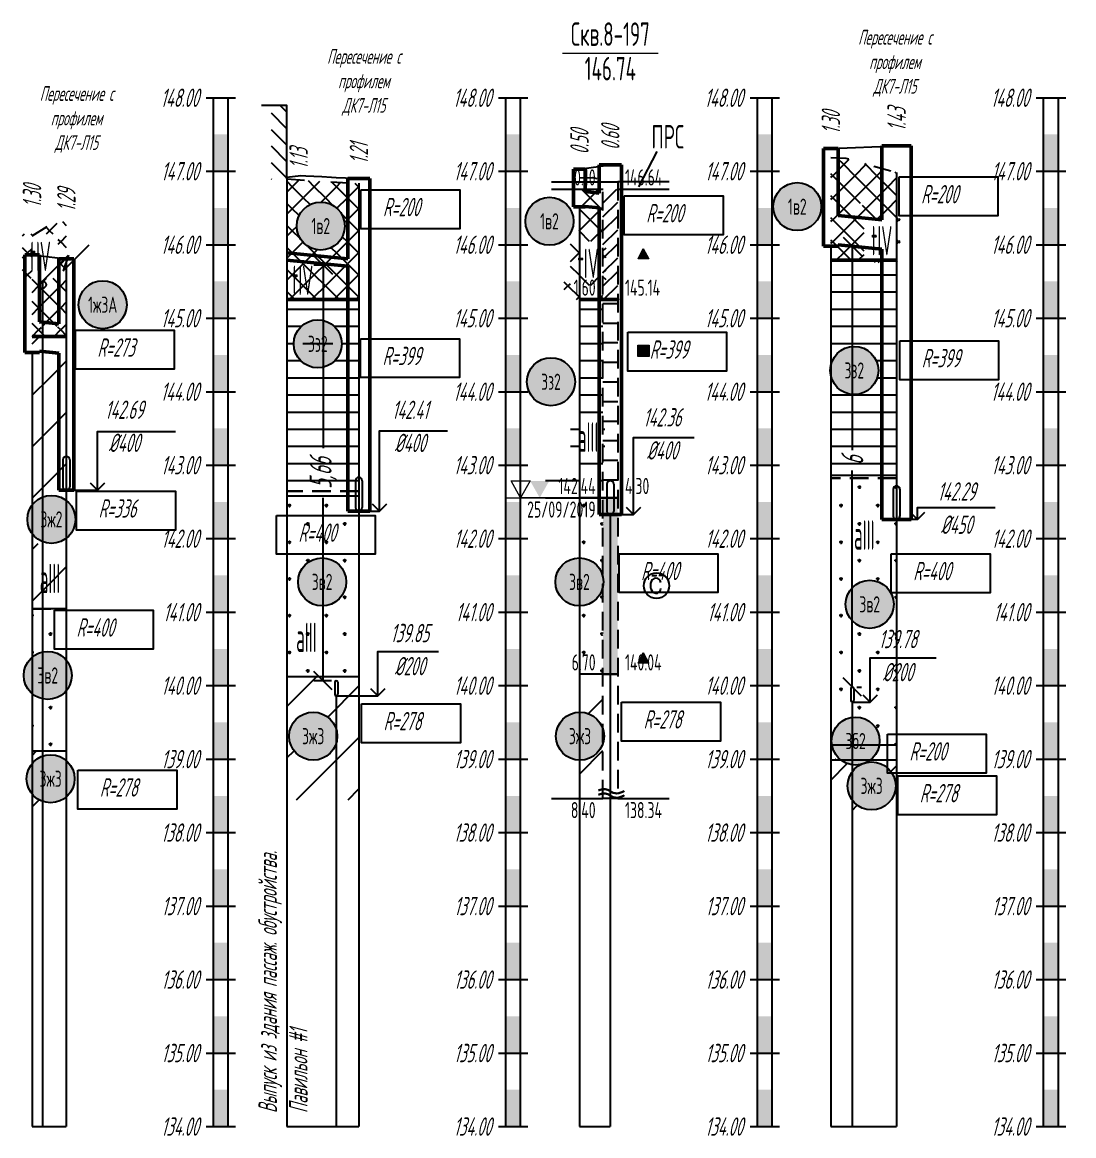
# Model space of a CAD drawing. Header units: metres. Extents: x -30 to 1753, y -860 to 400.
# Drawn here: x 522.2 to 665.2, y -291.2 to -139.7 of the extents above; entities that cross this region are included whole.
import ezdxf
from ezdxf.enums import TextEntityAlignment as Align

# ---------------------------------------------------------------- set-up
doc = ezdxf.new("R2010")
doc.units = ezdxf.units.M
doc.header["$LTSCALE"] = 0.2
doc.linetypes.add('ACAD_ISO03W100', pattern=[30, 12, -18])
doc.linetypes.add('штриховая', pattern=[19.05, 12.7, -6.35])
for name, color, linetype in [('Level 1', 7, 'Continuous'), ('PR_RD', 7, 'Continuous'), ('Линейка', 7, 'Continuous'), ('МГТ_ИГ_Геология', 252, 'Continuous'), ('Примыкания', 7, 'Continuous'), ('Проектная земля', 7, 'Continuous'), ('Таблица', 7, 'Continuous'), ('Трубы', 7, 'Continuous'), ('Узлы', 7, 'Continuous'), ('Чёрная земля', 7, 'ACAD_ISO03W100')]:
    doc.layers.add(name, color=color, linetype=linetype)
doc.styles.add('SPDS', font='SPDS', dxfattribs={"width": 0.7, "oblique": 15, "height": 2.5})
doc.styles.get("Standard").update_dxf_attribs({"font": 'SPDS.shx', "width": 0.7, "oblique": 15, "height": 3})
doc.styles.add('Стиль Simplex', font='simplex.shx')
doc.dimstyles.new('ISO-25', dxfattribs={"dimtxt": 2.5, "dimasz": 2.5, "dimexe": 1.25, "dimexo": 0.625, "dimtad": 1, "dimtxsty": 'Standard', "dimcen": 2.5, "dimadec": 0, "dimazin": 0, "dimtfac": 1, "dimtmove": 0, "dimatfit": 3, "dimfxl": 1, "dimarcsym": 0})
pattern_1 = [(45, (0.893, 595.894), (0, 21), [9.8995, -19.799]), (45, (14.893, 581.894), (0, 21), [9.8995, -19.799]), (45, (0.893, 581.894), (0, 21), [14.142, -15.5565]), (45, (10.893, 591.894), (0, 21), [15.556, -14.1425]), (45, (7.893, 581.894), (0, 21), [19.799, -9.8995]), (45, (0.893, 588.894), (0, 21), [19.799, -9.8995])]
pattern_2 = [(90, (0.8933, 581.9743), (-2.5, 2.5), [0.11, -4.89]), (45, (0.8933, 582.0843), (-2.5, 2.5), [0.113137, -3.422397]), (0, (0.9733, 582.1643), (2.5, 2.5), [0.11, -4.89]), (315, (1.0833, 582.1643), (2.5, 2.5), [0.113137, -3.422397]), (90, (1.1633, 581.9743), (-2.5, 2.5), [0.11, -4.89]), (45, (1.0833, 581.8943), (-2.5, 2.5), [0.113137, -3.422397]), (0, (0.9733, 581.8943), (2.5, 2.5), [0.11, -4.89]), (315, (0.8933, 581.9743), (2.5, 2.5), [0.113137, -3.422397])]
pattern_3 = [(225, (3.8933, 581.8943), (3e-16, -3), [2.1213, -2.121341]), (315, (2.3933, 583.3943), (3, 0), [2.1213, -2.121341]), (45, (0.8933, 581.8943), (0, 3), [2.1213, -2.121341]), (135, (2.3933, 580.3943), (-3, 3e-16), [2.1213, -2.121341])]
pattern_4 = [(0, (0.803, 581.894), (0, 7), [16.33, 0]), (0, (0.803, 584.224), (0, 7), [16.33, 0]), (0, (0.803, 586.564), (0, 7), [16.33, 0])]

# ---------------------------------------------------------------- blocks, each defined once
blk = doc.blocks.new('_OBLIQUE')
at = {"color": 0, "linetype": 'ByBlock', "lineweight": -2}
blk.add_line((0.5, 0.5), (-0.5, -0.5), dxfattribs=at)
blk = doc.blocks.new('*D25')
at = {"layer": 'Defpoints', "color": 0, "transparency": 16777216}
for p in [(564.88, -172.77), (563.09, -229.34), (564.87, -229.34)]:
    blk.add_point(p, dxfattribs=at)
at = {"layer": 'Примыкания', "color": 0, "lineweight": -2, "transparency": 16777216}
for p, q in [((564.26, -172.77), (561.85, -172.77)), ((563.1, -172.77), (563.1, -197.69)), ((563.09, -229.34), (563.1, -204.46)), ((564.25, -229.34), (561.84, -229.34))]:
    blk.add_line(p, q, dxfattribs=at)
at = {"layer": 'Примыкания', "color": 0, "lineweight": -2, "transparency": 16777216, "xscale": 2.5, "yscale": 2.5, "zscale": 2.5}
for p, rotation in [((563.1, -172.77), 89.99098392032619), ((563.09, -229.34), 269.9909839203262)]:
    blk.add_blockref('_OBLIQUE', p, dxfattribs=dict(at, rotation=rotation))
at = {"layer": 'Примыкания', "color": 0, "transparency": 16777216, "insert": (563.09, -201.07), "char_height": 3, "width": 5.8875, "attachment_point": 5, "rotation": 89.991}
blk.add_mtext('5,66', dxfattribs=at)
blk = doc.blocks.new('*D24')
at = {"layer": 'Defpoints', "color": 0, "transparency": 16777216}
for p in [(635.06, -170.21), (635.06, -230.19), (635.06, -230.19)]:
    blk.add_point(p, dxfattribs=at)
at = {"layer": 'Примыкания', "color": 0, "lineweight": -2, "transparency": 16777216}
for p, q in [((635.06, -170.21), (635.06, -197.95)), ((635.68, -170.21), (636.31, -170.21)), ((635.06, -230.19), (635.06, -200.74)), ((635.68, -230.19), (636.31, -230.19))]:
    blk.add_line(p, q, dxfattribs=at)
at = {"layer": 'Примыкания', "color": 0, "lineweight": -2, "transparency": 16777216, "xscale": 2.5, "yscale": 2.5, "zscale": 2.5}
for p, rotation in [((635.06, -170.21), 89.99808937630594), ((635.06, -230.19), 269.9980893763059)]:
    blk.add_blockref('_OBLIQUE', p, dxfattribs=dict(at, rotation=rotation))
at = {"layer": 'Примыкания', "color": 0, "transparency": 16777216, "insert": (635.06, -199.34), "char_height": 3, "width": 5.5375, "attachment_point": 5, "rotation": 89.9981}
blk.add_mtext('6', dxfattribs=at)
blk = doc.blocks.new('круг1_-30_2')
at = {"layer": 'МГТ_ИГ_Геология', "true_color": 0xffffff}
blk.add_hatch(color=7, dxfattribs=at).paths.add_polyline_path([(-0.327, 0, 1), (0.327, 0, 1)])
at = {"color": 7, "lineweight": 25}
blk.add_circle((0, 0), 0.327, dxfattribs=at)
at = {"color": 7, "lineweight": 25, "style": 'Стиль Simplex', "width": 0.590909}
blk.add_text('1в2', height=0.22, dxfattribs=at).set_placement((0, 0), align=Align.MIDDLE_CENTER)
blk = doc.blocks.new('круг3_-25_2')
at = {"true_color": 0xffffff}
blk.add_hatch(color=7, dxfattribs=at).paths.add_polyline_path([(-0.327, 0, 1), (0.327, 0, 1)])
at = {"color": 7, "lineweight": 25}
blk.add_circle((0, 0), 0.327, dxfattribs=at)
at = {"color": 18, "lineweight": 25, "true_color": 0x000000, "style": 'Стиль Simplex', "width": 0.590909}
blk.add_text('3з2', height=0.22, dxfattribs=at).set_placement((0, 0), align=Align.MIDDLE_CENTER)
blk = doc.blocks.new('круг3_-30_2')
at = {"true_color": 0xffffff}
blk.add_hatch(color=7, dxfattribs=at).paths.add_polyline_path([(-0.327, 0, 1), (0.327, 0, 1)])
at = {"color": 7, "lineweight": 25}
blk.add_circle((0, 0), 0.327, dxfattribs=at)
at = {"color": 7, "lineweight": 25, "style": 'Стиль Simplex', "width": 0.590909}
blk.add_text('3в2', height=0.22, dxfattribs=at).set_placement((0, 0), align=Align.MIDDLE_CENTER)
blk = doc.blocks.new('круг3_-26_3')
at = {"true_color": 0xffffff}
blk.add_hatch(color=7, dxfattribs=at).paths.add_polyline_path([(-0.327, 0, 1), (0.327, 0, 1)])
at = {"color": 7, "lineweight": 25}
blk.add_circle((0, 0), 0.327, dxfattribs=at)
at = {"color": 7, "lineweight": 25, "style": 'Стиль Simplex', "width": 0.590909}
blk.add_text('3ж3', height=0.22, dxfattribs=at).set_placement((0, 0), align=Align.MIDDLE_CENTER)
blk = doc.blocks.new('круг3_-31_2')
at = {"true_color": 0xffffff}
blk.add_hatch(color=7, dxfattribs=at).paths.add_polyline_path([(-0.327, 0, 1), (0.327, 0, 1)])
at = {"color": 7, "lineweight": 25}
blk.add_circle((0, 0), 0.327, dxfattribs=at)
at = {"color": 18, "lineweight": 25, "true_color": 0x000000, "style": 'Стиль Simplex', "width": 0.590909}
blk.add_text('3б2', height=0.22, dxfattribs=at).set_placement((0, 0), align=Align.MIDDLE_CENTER)
blk = doc.blocks.new('круг1_-26_3')
at = {"true_color": 0xffffff}
blk.add_hatch(color=7, dxfattribs=at).paths.add_polyline_path([(-0.327, 0, 1), (0.327, 0, 1)])
at = {"color": 7, "lineweight": 25}
blk.add_circle((0, 0), 0.327, dxfattribs=at)
at = {"color": 7, "lineweight": 25, "style": 'Стиль Simplex', "width": 0.590909}
blk.add_text('1ж3А', height=0.22, dxfattribs=at).set_placement((0, 0), align=Align.MIDDLE_CENTER)
blk = doc.blocks.new('DN')
at = {"linetype": 'Continuous', "lineweight": 30, "flags": 128}
for points in [[(-0.126, -0.007), (-0.117, -0.002), (-0.073, 0.011), (-0.033, 0.011), (0.003, 0), (0.02, -0.007), (0.039, -0.019), (0.074, -0.037), (0.103, -0.043), (0.125, -0.048), (0.151, -0.043), (0.18, -0.036), (0.213, -0.019), (0.223, -0.012)], [(-0.126, -0.068), (-0.117, -0.063), (-0.073, -0.05), (-0.033, -0.05), (0.003, -0.059), (0.02, -0.067), (0.039, -0.079), (0.074, -0.098), (0.103, -0.103), (0.125, -0.108), (0.151, -0.103), (0.18, -0.095), (0.213, -0.079), (0.223, -0.072)]]:
    blk.add_lwpolyline(points, dxfattribs=at)
blk = doc.blocks.new('PR_TR')
at = {"layer": 'Level 1', "linetype": 'Continuous', "lineweight": 0}
blk.add_hatch(color=252, dxfattribs=at).paths.add_polyline_path([(0.072, -0.049), (-0.071, -0.049), (-0.001, 0.094)])
at = {"layer": 'Level 1', "color": 252, "linetype": 'Continuous', "lineweight": 0, "flags": 128}
blk.add_lwpolyline([(0.072, -0.049), (-0.071, -0.049), (-0.001, 0.094)], close=True, dxfattribs=at)
blk = doc.blocks.new('PR_KV')
at = {"layer": 'Level 1', "linetype": 'Continuous', "lineweight": 0}
blk.add_hatch(color=252, dxfattribs=at).paths.add_polyline_path([(-0.077, 0.075), (0.077, 0.075), (0.077, -0.075), (-0.077, -0.075)])
at = {"layer": 'Level 1', "color": 252, "linetype": 'Continuous', "lineweight": 0, "flags": 128}
blk.add_lwpolyline([(-0.077, 0.075), (0.077, 0.075), (0.077, -0.075), (-0.077, -0.075)], close=True, dxfattribs=at)
blk = doc.blocks.new('CCE')
at = {"layer": 'МГТ_ИГ_Геология', "linetype": 'Continuous', "flags": 128}
blk.add_lwpolyline([(0.238, 0.049), (0.229, 0.075), (0.212, 0.091), (0.196, 0.103), (0.17, 0.107), (0.147, 0.103), (0.131, 0.093), (0.119, 0.084), (0.112, 0.068), (0.103, 0.049), (0.096, 0.035), (0.096, 0.014), (0.096, -0.005), (0.096, -0.023), (0.1, -0.04), (0.114, -0.063), (0.131, -0.084), (0.142, -0.091), (0.168, -0.098), (0.191, -0.096), (0.203, -0.091), (0.226, -0.07), (0.233, -0.049), (0.238, -0.04), (0.238, -0.033)], dxfattribs=at)
at = {"layer": 'МГТ_ИГ_Геология', "linetype": 'Continuous'}
blk.add_circle((0.178, 0.004), 0.173, dxfattribs=at)
blk = doc.blocks.new('круг3_-26_2')
at = {"true_color": 0xffffff}
blk.add_hatch(color=7, dxfattribs=at).paths.add_polyline_path([(-0.327, 0, 1), (0.327, 0, 1)])
at = {"color": 7, "lineweight": 25}
blk.add_circle((0, 0), 0.327, dxfattribs=at)
at = {"color": 7, "lineweight": 25, "style": 'Стиль Simplex', "width": 0.590909}
blk.add_text('3ж2', height=0.22, dxfattribs=at).set_placement((0, 0), align=Align.MIDDLE_CENTER)
blk = doc.blocks.new('usl_1')
for p, q in [((2.83, 1.41), (6.36, 4.95)), ((0, 0), (3.54, 3.54)), ((3.54, 3.54), (2.83, 1.41))]:
    blk.add_line(p, q)
blk.add_circle((0, -0.5), 0.5)

msp = doc.modelspace()

# ---------------------------------------------------------------- hatches: boundary and pattern name
at = {"layer": 'МГТ_ИГ_Геология'}
h = msp.add_hatch(dxfattribs=at)
h.set_pattern_fill('GR24', color=256, scale=10, style=0, pattern_type=2)
h.set_pattern_definition(pattern_3)
h.paths.add_polyline_path([(641.088, -160.162), (634.171, -158.228), (632.153, -158.134), (632.153, -172.121), (641.088, -172.121)])
edge = h.paths.add_edge_path(flags=16)
edge.add_arc((635.934, -164.816), 0.506, 0, 360)
h.paths.add_polyline_path([(633.867, -166.466), (638.001, -166.466)], flags=16)
h.paths.add_polyline_path([(636.62, -172.439), (641.516, -172.439), (641.516, -166.439), (636.62, -166.439)])
h = msp.add_hatch(dxfattribs=at)
h.set_pattern_fill('GR24', color=256, scale=10, style=0, pattern_type=2)
h.set_pattern_definition(pattern_3)
h.paths.add_polyline_path([(567.953, -161.634), (561.104, -161.269), (558.164, -161.05), (558.164, -177.452), (567.953, -177.452)])
h.paths.add_polyline_path([(559.495, -167.46, -1), (566.041, -167.46, -1)], flags=16)
h.paths.add_polyline_path([(560.701, -169.11), (564.835, -169.11), (564.835, -165.81), (560.701, -165.81)], flags=8)
h.paths.add_polyline_path([(557.857, -177.836), (562.752, -177.836), (562.752, -171.836), (557.857, -171.836)], flags=9)
h = msp.add_hatch(dxfattribs=at)
h.set_pattern_fill('GR24', color=256, scale=10, style=0, pattern_type=2)
h.set_pattern_definition(pattern_3)
edge = h.paths.add_edge_path()
edge.add_line((601.153, -162.438), (597.953, -162.438))
edge.add_line((597.953, -162.438), (597.953, -163.638))
edge.add_arc((552.76, -165.521), 45.232, -1.63494, 2.38605, ccw=False)
edge.add_arc((552.76, -168.102), 45.232, -2.38605, 1.63494, ccw=False)
edge.add_line((597.953, -169.986), (597.953, -177.438))
edge.add_line((597.953, -177.438), (601.153, -177.438))
edge.add_line((601.153, -177.438), (601.153, -162.438))
h.paths.add_polyline_path([(595.889, -177.488), (600.703, -177.488), (600.703, -174.188), (595.889, -174.188)])
h.paths.add_polyline_path([(596.69, -175.539), (601.585, -175.539), (601.585, -169.539), (596.69, -169.539)])
h = msp.add_hatch(dxfattribs=at)
h.set_pattern_fill('CONSIST', color=256, scale=0.42, style=0, pattern_type=2)
h.set_pattern_definition([(45, (552.9232, -1628.8384), (-0.9429269, 0.9429269), [])])
h.paths.add_polyline_path([(601.153, -162.438), (603.153, -162.438), (603.153, -177.438), (601.153, -177.438)])
h = msp.add_hatch(dxfattribs=at)
h.set_pattern_fill('GR07', color=256, scale=10, style=0, pattern_type=2)
h.set_pattern_definition(pattern_4)
h.paths.add_polyline_path([(641.088, -172.121), (632.153, -172.121), (632.153, -186.364, -0.8911579), (638.612, -187.111, -0.8911579), (632.153, -187.857), (632.153, -201.424), (641.088, -201.424)])
h.paths.add_polyline_path([(691.262, -166.219), (671.088, -166.219), (671.088, -194.824), (691.262, -194.824)])
h.paths.add_polyline_path([(676.42, -180.717, -1), (682.966, -180.717, -1)], flags=16)
h.paths.add_polyline_path([(640.111, -201.578), (645.749, -201.578), (647.036, -196.772), (641.399, -196.772)], flags=9)
h.paths.add_polyline_path([(677.658, -182.367), (681.729, -182.367), (681.729, -179.067), (677.658, -179.067)], flags=8)
h.paths.add_polyline_path([(689.935, -194.399), (695.744, -194.399), (696.993, -189.739), (691.184, -189.739)], flags=9)
h = msp.add_hatch(dxfattribs=at)
h.set_pattern_fill('GR24', color=256, scale=10, style=0, pattern_type=2)
h.set_pattern_definition(pattern_3)
edge = h.paths.add_edge_path()
edge.add_line((528.164, -166.701), (525.643, -167.476))
edge.add_line((525.643, -167.476), (523.505, -168.798))
edge.add_line((523.505, -168.798), (523.505, -179.984))
edge.add_arc((525.842, -178.676), 2.678, 209.22012, 330.11633)
edge.add_line((528.164, -180.01), (528.164, -166.701))
edge = h.paths.add_edge_path()
edge.add_arc((525.801, -178.166), 3.273, 225.46413, 316.21869, ccw=False)
edge.add_line((523.505, -180.499), (523.505, -182.503))
edge.add_line((523.505, -182.503), (528.164, -182.503))
edge.add_line((528.164, -182.503), (528.164, -180.431))
h.paths.add_polyline_path([(522.174, -174.582), (527.07, -174.582), (527.07, -168.582), (522.174, -168.582)])
h = msp.add_hatch(dxfattribs=at)
h.set_pattern_fill('GR07', color=256, scale=10, style=0, pattern_type=2)
h.set_pattern_definition(pattern_4)
h.paths.add_polyline_path([(567.953, -177.452), (558.164, -177.452), (558.164, -203.533), (567.953, -203.533)])
edge = h.paths.add_edge_path(flags=16)
edge.add_arc((562.365, -183.488), 3.273, 0, 360)
h.paths.add_polyline_path([(567.953, -203.533), (558.164, -203.533), (558.164, -204.199), (567.953, -204.199)])
edge = h.paths.add_edge_path()
edge.add_line((601.153, -177.438), (597.953, -177.438))
edge.add_line((597.953, -177.438), (597.953, -185.534))
edge.add_arc((580.424, -187.654), 17.657, -3.22534, 6.8963, ccw=False)
edge.add_arc((5124.572, -335.264), 4528.893, 178.144815, 178.184225)
edge.add_line((597.953, -191.761), (597.953, -204.425))
edge.add_line((597.953, -204.425), (601.153, -204.425))
edge.add_line((601.153, -204.425), (601.153, -177.438))
h.paths.add_polyline_path([(560.329, -185.138), (564.401, -185.138), (564.401, -181.838), (560.329, -181.838)], flags=0)
h.paths.add_polyline_path([(596.741, -199.182), (601.408, -199.182), (601.408, -193.182), (596.741, -193.182)])
h.paths.add_polyline_path([(593.35, -204.488), (600.703, -204.488), (600.703, -201.188), (593.35, -201.188)])
h = msp.add_hatch(dxfattribs=at)
h.set_pattern_fill('CONSIST', color=256, scale=0.84, angle=-44.99996, style=0, pattern_type=2)
h.set_pattern_definition([(4e-05, (552.9232, -1628.8384), (-2e-06, 2.667), [])])
h.paths.add_polyline_path([(601.153, -177.438), (603.153, -177.438), (603.153, -204.438), (601.153, -204.438)])
h = msp.add_hatch(dxfattribs=at)
h.set_pattern_fill('GR38', color=256, scale=10, style=0, pattern_type=2)
h.set_pattern_definition(pattern_1)
h.paths.add_polyline_path([(528.164, -182.503), (523.505, -182.503), (523.505, -205.783, -0.4199252), (528.164, -205.409)])
h.paths.add_polyline_path([(528.164, -210.351, -0.4199252), (523.505, -209.978), (523.505, -219.566), (528.164, -219.566)])
h.paths.add_polyline_path([(528.164, -238.914), (523.505, -238.914), (523.505, -240.593, -0.4201803), (528.164, -240.196)])
h.paths.add_polyline_path([(528.164, -245.158, -0.4201803), (523.505, -244.761), (523.505, -246.5), (528.164, -246.5)])
h.paths.add_polyline_path([(523.543, -218.41), (528.21, -218.41), (528.21, -212.41), (523.543, -212.41)], flags=9)
h = msp.add_hatch(dxfattribs=at)
h.set_pattern_fill('GR28', color=256, scale=10, style=0, pattern_type=2)
h.set_pattern_definition(pattern_2)
h.paths.add_polyline_path([(641.088, -201.782), (632.153, -201.782), (632.153, -238.083), (632.289, -238.083, -0.0417329), (632.244, -237.539, -1), (638.789, -237.539, -0.0417329), (638.744, -238.083), (641.088, -238.083)])
h.paths.add_polyline_path([(640.702, -218.934, -1), (634.156, -218.934, -1)], flags=16)
h.paths.add_polyline_path([(635.238, -220.584), (639.619, -220.584), (639.619, -217.284), (635.238, -217.284)], flags=8)
h.paths.add_polyline_path([(634.294, -212.505), (638.96, -212.505), (638.96, -206.505), (634.294, -206.505)], flags=24)
h.paths.add_polyline_path([(640.111, -238.882), (645.854, -238.882), (647.141, -234.076), (641.399, -234.076)], flags=9)
h.paths.add_polyline_path([(639.761, -205.67), (645.57, -205.67), (646.819, -201.01), (641.01, -201.01)], flags=9)
at = {"layer": 'МГТ_ИГ_Геология', "true_color": 0x0000ff}
msp.add_hatch(color=5, dxfattribs=at).paths.add_polyline_path([(592.553, -204.438), (591.253, -202.138), (593.853, -202.138)])
at = {"layer": 'МГТ_ИГ_Геология'}
h = msp.add_hatch(dxfattribs=at)
h.set_pattern_fill('GR28', color=256, scale=10, style=0, pattern_type=2)
h.set_pattern_definition(pattern_2)
h.paths.add_polyline_path([(567.953, -204.199), (558.164, -204.199), (558.164, -228.788), (567.953, -228.788)])
h.paths.add_polyline_path([(566.228, -215.883, -1), (559.682, -215.883, -1)], flags=16)
h.paths.add_polyline_path([(560.765, -217.533), (565.146, -217.533), (565.146, -214.233), (560.765, -214.233)], flags=8)
h.paths.add_polyline_path([(558.425, -226.433), (563.092, -226.433), (563.092, -220.433), (558.425, -220.433)], flags=24)
h.paths.add_polyline_path([(566.976, -229.211), (572.718, -229.211), (574.006, -224.406), (568.263, -224.406)], flags=9)
h = msp.add_hatch(dxfattribs=at)
h.set_pattern_fill('GR28', color=256, scale=10, style=0, pattern_type=2)
h.set_pattern_definition(pattern_2)
h.paths.add_polyline_path([(601.153, -204.438), (597.953, -204.438), (597.953, -204.438), (597.953, -212.611, -0.3534414), (601.153, -215.195)])
h.paths.add_polyline_path([(601.153, -216.572, -0.3534414), (597.953, -219.156), (597.953, -228.425), (601.153, -228.425)])
h.paths.add_polyline_path([(595.641, -228.488), (600.703, -228.488), (600.703, -225.188), (595.641, -225.188)], flags=9)
msp.add_hatch(color=256, dxfattribs=at).paths.add_polyline_path([(601.153, -204.438), (603.153, -204.438), (603.153, -228.438), (601.153, -228.438)])
h = msp.add_hatch(dxfattribs=at)
h.set_pattern_fill('GR28', color=256, scale=10, style=0, pattern_type=2)
h.set_pattern_definition(pattern_2)
h.paths.add_polyline_path([(528.164, -219.566), (523.505, -219.566), (523.505, -226.129, -0.420251), (528.164, -226.533)])
h.paths.add_polyline_path([(528.164, -230.693, -0.420251), (523.505, -231.097), (523.505, -238.914), (528.164, -238.914)])
h = msp.add_hatch(dxfattribs=at)
h.set_pattern_fill('GR38', color=256, scale=10, style=0, pattern_type=2)
h.set_pattern_definition(pattern_1)
h.paths.add_polyline_path([(567.953, -228.788), (558.164, -228.788), (558.164, -245.519), (567.953, -245.519)])
h.paths.add_polyline_path([(558.47, -236.876, -1), (565.016, -236.876, -1)], flags=16)
h.paths.add_polyline_path([(559.46, -238.526), (564.026, -238.526), (564.026, -235.226), (559.46, -235.226)], flags=8)
h = msp.add_hatch(dxfattribs=at)
h.set_pattern_fill('GR38', color=256, scale=10, style=0, pattern_type=2)
h.set_pattern_definition(pattern_1)
h.paths.add_polyline_path([(601.153, -237.846, -0.334867), (597.953, -240.148), (597.953, -245.338), (601.153, -245.338)])
h.paths.add_polyline_path([(601.153, -228.425), (597.953, -228.425), (597.953, -233.604, -0.334867), (601.153, -235.906)])
h = msp.add_hatch(dxfattribs=at)
h.set_pattern_fill('GR38', color=256, scale=10, style=0, pattern_type=2)
h.set_pattern_definition(pattern_1)
h.paths.add_polyline_path([(634.422, -243.646, -0.2794369), (636.181, -240.744, -0.2175279), (633.53, -240.14), (632.153, -240.14), (632.153, -247.031), (637.695, -246.919, -0.4142136)])
h.paths.add_polyline_path([(641.088, -240.14), (637.503, -240.14, -0.0429026), (637.03, -240.441, -0.4754326), (640.968, -243.646, -0.4142136), (637.695, -246.919), (641.138, -247.031)])
h.paths.add_polyline_path([(639.9, -242), (645.59, -242), (646.877, -237.194), (641.187, -237.194)], flags=9)
h = msp.add_hatch(dxfattribs=at)
h.set_pattern_fill('GR29', color=256, scale=10, style=0, pattern_type=2)
h.set_pattern_definition([(197.87055, (5.50733, 586.5383), (-13.93858614, -4.643934418), [0.05431, -151.279249]), (197.87055, (3.20733, 584.2383), (-13.93858614, -4.643934418), [0.05431, -151.279249]), (270, (3.156, 584.2215), (4.646195, 3e-16), [0.054306, -4.589628]), (270, (5.456, 586.5215), (4.646195, 3e-16), [0.054306, -4.589628]), (342.12945, (5.45633, 586.4673), (130.09347064, -41.795409755), [0.05431, -151.279249]), (342.12945, (3.15633, 584.1673), (130.09347064, -41.795409755), [0.05431, -151.279249]), (53.95936, (5.50733, 586.4503), (23.2309769, 32.50754092), [0.05431, -63.120667]), (53.95936, (3.20733, 584.1503), (23.2309769, 32.50754092), [0.05431, -63.120667]), (126.04064, (3.23953, 584.1943), (-13.93858614, 18.57573767), [0.054306, -63.120671]), (126.04064, (5.53953, 586.4943), (-13.93858614, 18.57573767), [0.054306, -63.120671])])
h.paths.add_polyline_path([(632.289, -238.083), (632.153, -238.083), (632.153, -240.14), (633.53, -240.14, -0.1901446)])
h.paths.add_polyline_path([(641.088, -238.154), (641.088, -238.083), (638.744, -238.083, -0.1901446), (637.503, -240.14), (641.088, -240.14)])
h.paths.add_polyline_path([(691.262, -239.259), (671.088, -239.259), (671.088, -246.793), (691.262, -246.793)])
h.paths.add_polyline_path([(683.426, -243.339, -1), (676.88, -243.339, -1)], flags=16)
h.paths.add_polyline_path([(677.962, -244.989), (682.343, -244.989), (682.343, -241.689), (677.962, -241.689)], flags=8)
at = {"layer": 'Узлы'}
h = msp.add_hatch(dxfattribs=at)
h.set_pattern_fill('LINE', color=256, scale=0.5, angle=135)
h.set_pattern_definition([(135, (-1527.0731, -401.5957), (-1.122532, -1.122532), [])])
h.paths.add_polyline_path([(556.056, -151.05), (558.164, -151.05), (558.164, -161.131), (556.056, -161.131)])

# ---------------------------------------------------------------- linework, layer by layer
at = {"layer": 'Линейка'}
for p, q in [((547.164, -150), (551.164, -150)), ((548.164, -290), (548.164, -150)), ((550.164, -290), (550.164, -150)), ((586.953, -150), (590.953, -150)), ((587.953, -290), (587.953, -150)), ((589.953, -290), (589.953, -150)), ((621.153, -150), (625.153, -150)), ((622.153, -290), (622.153, -150)), ((624.153, -290), (624.153, -150)), ((660.088, -150), (664.088, -150)), ((661.088, -290), (661.088, -150)), ((663.088, -290), (663.088, -150)), ((547.164, -160), (551.164, -160)), ((586.953, -160), (590.953, -160)), ((621.153, -160), (625.153, -160)), ((660.088, -160), (664.088, -160)), ((547.164, -170), (551.164, -170)), ((586.953, -170), (590.953, -170)), ((621.153, -170), (625.153, -170)), ((660.088, -170), (664.088, -170)), ((547.164, -180), (551.164, -180)), ((586.953, -180), (590.953, -180)), ((621.153, -180), (625.153, -180)), ((660.088, -180), (664.088, -180)), ((547.164, -190), (551.164, -190)), ((586.953, -190), (590.953, -190)), ((621.153, -190), (625.153, -190)), ((660.088, -190), (664.088, -190)), ((547.164, -200), (551.164, -200)), ((586.953, -200), (590.953, -200)), ((621.153, -200), (625.153, -200)), ((660.088, -200), (664.088, -200)), ((547.164, -210), (551.164, -210)), ((586.953, -210), (590.953, -210)), ((621.153, -210), (625.153, -210)), ((660.088, -210), (664.088, -210)), ((547.164, -220), (551.164, -220)), ((586.953, -220), (590.953, -220)), ((621.153, -220), (625.153, -220)), ((660.088, -220), (664.088, -220)), ((547.164, -230), (551.164, -230)), ((586.953, -230), (590.953, -230)), ((621.153, -230), (625.153, -230)), ((660.088, -230), (664.088, -230)), ((547.164, -240), (551.164, -240)), ((586.953, -240), (590.953, -240)), ((621.153, -240), (625.153, -240)), ((660.088, -240), (664.088, -240)), ((547.164, -250), (551.164, -250)), ((586.953, -250), (590.953, -250)), ((621.153, -250), (625.153, -250)), ((660.088, -250), (664.088, -250)), ((547.164, -260), (551.164, -260)), ((586.953, -260), (590.953, -260)), ((621.153, -260), (625.153, -260)), ((660.088, -260), (664.088, -260)), ((547.164, -270), (551.164, -270)), ((586.953, -270), (590.953, -270)), ((621.153, -270), (625.153, -270)), ((660.088, -270), (664.088, -270)), ((547.164, -280), (551.164, -280)), ((586.953, -280), (590.953, -280)), ((621.153, -280), (625.153, -280)), ((660.088, -280), (664.088, -280)), ((547.164, -290), (551.164, -290)), ((548.164, -290), (550.164, -290)), ((586.953, -290), (590.953, -290)), ((587.953, -290), (589.953, -290)), ((621.153, -290), (625.153, -290)), ((622.153, -290), (624.153, -290)), ((660.088, -290), (664.088, -290)), ((661.088, -290), (663.088, -290))]:
    msp.add_line(p, q, dxfattribs=at)
for points in [[(548.164, -160), (548.164, -155), (550.164, -160), (550.164, -155)], [(587.953, -160), (587.953, -155), (589.953, -160), (589.953, -155)], [(622.153, -160), (622.153, -155), (624.153, -160), (624.153, -155)], [(661.088, -160), (661.088, -155), (663.088, -160), (663.088, -155)], [(548.164, -170), (548.164, -165), (550.164, -170), (550.164, -165)], [(587.953, -170), (587.953, -165), (589.953, -170), (589.953, -165)], [(622.153, -170), (622.153, -165), (624.153, -170), (624.153, -165)], [(661.088, -170), (661.088, -165), (663.088, -170), (663.088, -165)], [(548.164, -180), (548.164, -175), (550.164, -180), (550.164, -175)], [(587.953, -180), (587.953, -175), (589.953, -180), (589.953, -175)], [(622.153, -180), (622.153, -175), (624.153, -180), (624.153, -175)], [(661.088, -180), (661.088, -175), (663.088, -180), (663.088, -175)], [(548.164, -190), (548.164, -185), (550.164, -190), (550.164, -185)], [(587.953, -190), (587.953, -185), (589.953, -190), (589.953, -185)], [(622.153, -190), (622.153, -185), (624.153, -190), (624.153, -185)], [(661.088, -190), (661.088, -185), (663.088, -190), (663.088, -185)], [(548.164, -200), (548.164, -195), (550.164, -200), (550.164, -195)], [(587.953, -200), (587.953, -195), (589.953, -200), (589.953, -195)], [(622.153, -200), (622.153, -195), (624.153, -200), (624.153, -195)], [(661.088, -200), (661.088, -195), (663.088, -200), (663.088, -195)], [(548.164, -210), (548.164, -205), (550.164, -210), (550.164, -205)], [(587.953, -210), (587.953, -205), (589.953, -210), (589.953, -205)], [(622.153, -210), (622.153, -205), (624.153, -210), (624.153, -205)], [(661.088, -210), (661.088, -205), (663.088, -210), (663.088, -205)], [(548.164, -220), (548.164, -215), (550.164, -220), (550.164, -215)], [(587.953, -220), (587.953, -215), (589.953, -220), (589.953, -215)], [(622.153, -220), (622.153, -215), (624.153, -220), (624.153, -215)], [(661.088, -220), (661.088, -215), (663.088, -220), (663.088, -215)], [(548.164, -230), (548.164, -225), (550.164, -230), (550.164, -225)], [(587.953, -230), (587.953, -225), (589.953, -230), (589.953, -225)], [(622.153, -230), (622.153, -225), (624.153, -230), (624.153, -225)], [(661.088, -230), (661.088, -225), (663.088, -230), (663.088, -225)], [(548.164, -240), (548.164, -235), (550.164, -240), (550.164, -235)], [(587.953, -240), (587.953, -235), (589.953, -240), (589.953, -235)], [(622.153, -240), (622.153, -235), (624.153, -240), (624.153, -235)], [(661.088, -240), (661.088, -235), (663.088, -240), (663.088, -235)], [(548.164, -250), (548.164, -245), (550.164, -250), (550.164, -245)], [(587.953, -250), (587.953, -245), (589.953, -250), (589.953, -245)], [(622.153, -250), (622.153, -245), (624.153, -250), (624.153, -245)], [(661.088, -250), (661.088, -245), (663.088, -250), (663.088, -245)], [(548.164, -260), (548.164, -255), (550.164, -260), (550.164, -255)], [(587.953, -260), (587.953, -255), (589.953, -260), (589.953, -255)], [(622.153, -260), (622.153, -255), (624.153, -260), (624.153, -255)], [(661.088, -260), (661.088, -255), (663.088, -260), (663.088, -255)], [(548.164, -270), (548.164, -265), (550.164, -270), (550.164, -265)], [(587.953, -270), (587.953, -265), (589.953, -270), (589.953, -265)], [(622.153, -270), (622.153, -265), (624.153, -270), (624.153, -265)], [(661.088, -270), (661.088, -265), (663.088, -270), (663.088, -265)], [(548.164, -280), (548.164, -275), (550.164, -280), (550.164, -275)], [(587.953, -280), (587.953, -275), (589.953, -280), (589.953, -275)], [(622.153, -280), (622.153, -275), (624.153, -280), (624.153, -275)], [(661.088, -280), (661.088, -275), (663.088, -280), (663.088, -275)], [(548.164, -290), (548.164, -285), (550.164, -290), (550.164, -285)], [(587.953, -290), (587.953, -285), (589.953, -290), (589.953, -285)], [(622.153, -290), (622.153, -285), (624.153, -290), (624.153, -285)], [(661.088, -290), (661.088, -285), (663.088, -290), (663.088, -285)]]:
    msp.add_solid(points, dxfattribs=at)
at = {"layer": 'МГТ_ИГ_Геология', "linetype": 'Continuous', "lineweight": 0}
for p, q in [((595.653, -143.938), (608.653, -143.938)), ((602.153, -228.438), (602.153, -245.338))]:
    msp.add_line(p, q, dxfattribs=at)
at = {"layer": 'МГТ_ИГ_Геология', "linetype": 'Continuous', "lineweight": 25}
for p, q in [((594.153, -161.438), (601.153, -161.438)), ((610.153, -161.438), (603.153, -161.438)), ((594.153, -162.438), (601.153, -162.438)), ((603.153, -162.438), (610.153, -162.438)), ((594.153, -245.338), (601.153, -245.338)), ((603.153, -245.338), (610.153, -245.338))]:
    msp.add_line(p, q, dxfattribs=at)
at = {"layer": 'МГТ_ИГ_Геология', "linetype": 'Continuous', "lineweight": 25, "flags": 128}
for points in [[(606.037, -162.108), (608.507, -157.311)], [(606.037, -162.108), (608.507, -157.311)], [(641.088, -201.424), (632.103, -201.424)], [(641.088, -201.424), (632.103, -201.424)], [(567.953, -204.199), (558.164, -204.199)], [(567.953, -204.199), (558.164, -204.199)], [(601.153, -204.438), (603.153, -204.425), (597.953, -204.438)], [(601.153, -204.438), (603.153, -204.425), (597.953, -204.438)], [(528.164, -219.566), (523.505, -219.566)], [(528.164, -219.566), (523.505, -219.566)], [(567.953, -228.788), (558.164, -228.788)], [(567.953, -228.788), (558.164, -228.788)], [(601.153, -228.438), (603.153, -228.425), (597.953, -228.425)], [(601.153, -228.438), (603.153, -228.425), (597.953, -228.425)], [(528.164, -238.914), (523.505, -238.914)], [(528.164, -238.914), (523.505, -238.914)], [(641.138, -238.083), (632.153, -238.083)], [(641.138, -238.083), (632.153, -238.083)], [(641.088, -240.14), (632.103, -240.14)], [(641.088, -240.14), (632.103, -240.14)]]:
    msp.add_lwpolyline(points, dxfattribs=at)
at = {"layer": 'МГТ_ИГ_Геология', "lineweight": 25, "flags": 128}
for points in [[(641.088, -160.162), (641.088, -245.861)], [(641.088, -160.162), (641.088, -245.861)], [(567.953, -161.634), (567.953, -244.258)], [(567.953, -161.634), (567.953, -244.258)], [(528.164, -171.938), (528.164, -245.901)], [(528.164, -171.938), (528.164, -245.901)]]:
    msp.add_lwpolyline(points, dxfattribs=at)
at = {"layer": 'МГТ_ИГ_Геология', "linetype": 'штриховая', "lineweight": 25}
msp.add_lwpolyline([(601.153, -161.438), (603.153, -161.438), (603.153, -245.338), (601.153, -245.338), (601.153, -161.438), (601.153, -161.438)], close=True, dxfattribs=at)
at = {"layer": 'МГТ_ИГ_Геология'}
for points in [[(641.436, -160.774), (654.878, -160.774), (654.878, -166.069), (641.436, -166.069)], [(568.239, -162.525), (581.682, -162.525), (581.682, -167.82), (568.239, -167.82)], [(604.043, -163.357), (617.486, -163.357), (617.486, -168.652), (604.043, -168.652)], [(529.398, -181.645), (542.841, -181.645), (542.841, -186.94), (529.398, -186.94)], [(568.184, -182.791), (581.626, -182.791), (581.626, -188.085), (568.184, -188.085)], [(604.522, -181.915), (617.964, -181.915), (617.964, -187.21), (604.522, -187.21)], [(641.516, -183.092), (654.959, -183.092), (654.959, -188.387), (641.516, -188.387)], [(529.556, -203.542), (542.998, -203.542), (542.998, -208.837), (529.556, -208.837)], [(556.741, -206.829), (570.184, -206.829), (570.184, -212.124), (556.741, -212.124)], [(603.348, -212.048), (616.791, -212.048), (616.791, -217.343), (603.348, -217.343)], [(640.359, -212.062), (653.802, -212.062), (653.802, -217.356), (640.359, -217.356)], [(526.554, -219.736), (539.997, -219.736), (539.997, -225.031), (526.554, -225.031)], [(568.317, -232.48), (581.76, -232.48), (581.76, -237.775), (568.317, -237.775)], [(603.688, -232.245), (617.131, -232.245), (617.131, -237.54), (603.688, -237.54)], [(639.839, -236.597), (653.282, -236.597), (653.282, -241.891), (639.839, -241.891)], [(529.73, -241.508), (543.173, -241.508), (543.173, -246.803), (529.73, -246.803)], [(641.245, -242.289), (654.687, -242.289), (654.687, -247.583), (641.245, -247.583)]]:
    msp.add_lwpolyline(points, close=True, dxfattribs=at)
at = {"layer": 'МГТ_ИГ_Геология', "linetype": 'Continuous', "lineweight": 50, "flags": 128}
for points in [[(641.088, -172.121), (632.103, -172.121)], [(641.088, -172.121), (632.103, -172.121)], [(567.953, -177.452), (558.164, -177.452)], [(567.953, -177.452), (558.164, -177.452)], [(601.153, -177.452), (603.153, -177.438), (597.953, -177.438)], [(601.153, -177.452), (603.153, -177.438), (597.953, -177.438)], [(528.164, -182.503), (523.505, -182.503)], [(528.164, -182.503), (523.505, -182.503)]]:
    msp.add_lwpolyline(points, dxfattribs=at)
at = {"layer": 'МГТ_ИГ_Геология', "color": 5, "linetype": 'Continuous', "lineweight": 0, "true_color": 0x0000ff, "flags": 128}
msp.add_lwpolyline([(587.903, -204.438), (601.153, -204.438), (589.953, -204.438), (588.653, -202.138), (591.253, -202.138), (589.953, -204.438)], dxfattribs=at)
at = {"layer": 'МГТ_ИГ_Геология', "color": 5, "linetype": 'штриховая', "lineweight": 30, "true_color": 0x0000ff, "flags": 128}
for points in [[(641.088, -201.782), (632.103, -201.782)], [(641.088, -201.782), (632.103, -201.782)], [(567.953, -203.533), (558.164, -203.533)], [(567.953, -203.533), (558.164, -203.533)], [(603.153, -204.425), (597.953, -204.425)], [(603.153, -204.425), (597.953, -204.425)], [(523.505, -219.566), (528.164, -219.566)], [(523.505, -219.566), (528.164, -219.566)]]:
    msp.add_lwpolyline(points, dxfattribs=at)
at = {"layer": 'Примыкания'}
for p, q in [((527.706, -199.268), (527.706, -202.932)), ((527.706, -199.268), (527.706, -202.932)), ((528.622, -199.268), (528.622, -202.932)), ((528.622, -199.268), (528.622, -202.932)), ((567.495, -202.117), (567.495, -205.781)), ((567.495, -202.117), (567.495, -205.781)), ((568.411, -202.117), (568.411, -205.781)), ((568.411, -202.117), (568.411, -205.781)), ((601.695, -202.602), (601.695, -206.266)), ((601.695, -202.602), (601.695, -206.266)), ((602.611, -202.602), (602.611, -206.266)), ((602.611, -202.602), (602.611, -206.266)), ((640.63, -203.263), (640.63, -206.927)), ((640.638, -203.312), (640.638, -206.912)), ((641.538, -203.312), (641.538, -206.912)), ((641.546, -203.263), (641.546, -206.927)), ((564.669, -229.542), (564.669, -231.183)), ((565.079, -229.542), (565.079, -231.183)), ((564.874, -231.388), (564.874, -290)), ((634.852, -230.391), (634.852, -232.032)), ((635.262, -230.391), (635.262, -232.032)), ((635.057, -232.238), (635.057, -290))]:
    msp.add_line(p, q, dxfattribs=at)
at = {"layer": 'Примыкания', "flags": 128}
for points in [[(528.164, -203.39), (532.425, -203.39), (532.425, -195.416), (543, -195.416)], [(567.953, -206.239), (570.768, -206.239), (570.768, -195.331), (580.031, -195.331)], [(602.153, -206.724), (605.293, -206.724), (605.293, -196.253), (613.538, -196.253)], [(531.425, -202.39), (532.425, -203.39), (533.425, -202.39)], [(569.768, -205.239), (570.768, -206.239), (571.768, -205.239)], [(604.293, -205.724), (605.293, -206.724), (606.293, -205.724)], [(641.088, -207.362), (643.941, -207.362), (643.941, -205.759), (654.516, -205.759)], [(642.941, -206.385), (643.941, -207.385), (644.941, -206.385)], [(564.843, -231.386), (570.546, -231.386), (570.546, -225.365), (578.791, -225.365)], [(635.055, -232.238), (637.514, -232.238), (637.514, -226.206), (646.455, -226.206)], [(569.546, -230.386), (570.546, -231.386), (571.546, -230.386)], [(636.514, -231.238), (637.514, -232.238), (638.514, -231.238)]]:
    msp.add_lwpolyline(points, dxfattribs=at)
at = {"layer": 'Примыкания'}
for centre, radius, start, end in [((528.164, -199.268), 0.458, 0, 180), ((528.164, -199.268), 0.458, 0, 180), ((528.164, -202.932), 0.458, 180, 360), ((528.164, -202.932), 0.458, 180, 360), ((567.953, -202.117), 0.458, 0, 180), ((567.953, -202.117), 0.458, 0, 180), ((602.153, -202.602), 0.458, 0, 180), ((602.153, -202.602), 0.458, 0, 180), ((641.088, -203.263), 0.458, 0, 180), ((641.088, -203.312), 0.45, 0, 180), ((567.953, -205.781), 0.458, 180, 360), ((567.953, -205.781), 0.458, 180, 360), ((602.153, -206.266), 0.458, 180, 360), ((602.153, -206.266), 0.458, 180, 360), ((641.088, -206.927), 0.458, 180, 360), ((641.088, -206.912), 0.45, 180, 0), ((564.874, -229.542), 0.205, 0, 180), ((635.057, -230.391), 0.205, 0, 180), ((564.874, -231.183), 0.205, 180, 0), ((635.057, -232.032), 0.205, 180, 0)]:
    msp.add_arc(centre, radius, start, end, dxfattribs=at)
at = {"layer": 'Проектная земля', "flags": 128}
for points in [[(632.153, -156.919), (641.088, -156.523)], [(632.153, -156.919), (641.088, -156.523)], [(558.164, -160.823), (560.064, -160.586), (560.759, -160.624), (562.896, -160.737), (564.216, -160.804), (564.859, -160.839), (567.414, -160.958), (567.953, -160.982)], [(558.164, -160.823), (560.064, -160.586), (560.759, -160.624), (562.896, -160.737), (564.216, -160.804), (564.859, -160.839), (567.414, -160.958), (567.953, -160.982)], [(597.953, -159.698), (602.153, -159.108)], [(597.953, -159.698), (602.153, -159.108)], [(523.505, -171.388), (528.164, -171.938)], [(523.505, -171.388), (528.164, -171.938)]]:
    msp.add_lwpolyline(points, dxfattribs=at)
at = {"layer": 'Таблица'}
for p, q in [((523.505, -290), (528.164, -290)), ((558.164, -290), (567.953, -290)), ((597.953, -290), (602.153, -290)), ((632.153, -290), (641.088, -290)), ((632.153, -290), (641.088, -290))]:
    msp.add_line(p, q, dxfattribs=at)
at = {"layer": 'Трубы', "lineweight": 50, "flags": 128}
for points in [[(598.753, -162.777), (600.653, -162.967)], [(598.753, -164.778), (600.653, -164.968)], [(633.153, -166.018), (639.088, -166.612)], [(558.164, -171.1), (566.453, -171.929)], [(633.153, -170.019), (639.088, -170.612)], [(558.164, -172.1), (566.453, -172.929)], [(524.505, -180.484), (527.164, -180.75)], [(524.505, -184.485), (527.164, -184.751)]]:
    msp.add_lwpolyline(points, dxfattribs=at)
at = {"layer": 'Узлы', "lineweight": 50}
for p, q in [((631.153, -156.919), (633.153, -156.919)), ((631.153, -156.919), (631.153, -170.209)), ((633.153, -156.919), (633.153, -166.018)), ((639.088, -156.523), (643.088, -156.523)), ((639.088, -156.523), (639.088, -166.612)), ((643.088, -156.523), (643.088, -207.386)), ((597.153, -159.698), (598.753, -159.698)), ((597.153, -159.698), (597.153, -164.838)), ((598.753, -159.698), (598.753, -162.777)), ((600.653, -159.108), (603.653, -159.108)), ((600.653, -159.108), (600.653, -162.967)), ((603.653, -159.108), (603.653, -206.724)), ((566.453, -160.982), (569.453, -160.982)), ((566.453, -160.982), (566.453, -171.929)), ((569.453, -160.982), (569.453, -206.24)), ((597.153, -164.838), (598.753, -164.838)), ((598.753, -164.778), (598.753, -164.838)), ((600.653, -164.968), (600.653, -206.724)), ((631.153, -170.209), (633.153, -170.209)), ((633.153, -170.019), (633.153, -170.209)), ((639.088, -170.612), (639.088, -207.386)), ((522.505, -171.388), (524.505, -171.388)), ((522.505, -171.388), (522.505, -184.675)), ((524.505, -171.388), (524.505, -180.484)), ((527.164, -171.938), (529.164, -171.938)), ((527.164, -171.938), (527.164, -180.75)), ((529.164, -171.938), (529.164, -203.39)), ((566.453, -172.929), (566.453, -206.24)), ((522.505, -184.675), (524.505, -184.675)), ((524.505, -184.485), (524.505, -184.675)), ((527.164, -184.751), (527.164, -203.39)), ((527.164, -203.39), (529.164, -203.39)), ((566.453, -206.24), (569.453, -206.24)), ((600.653, -206.724), (603.653, -206.724)), ((639.088, -207.386), (643.088, -207.386))]:
    msp.add_line(p, q, dxfattribs=at)
at = {"layer": 'Узлы'}
for p, q in [((558.164, -160.823), (558.164, -290)), ((597.953, -164.838), (597.953, -290)), ((632.153, -170.209), (632.153, -290)), ((558.164, -172.19), (558.164, -290)), ((523.505, -184.675), (523.505, -290)), ((528.164, -203.39), (528.164, -290)), ((567.953, -206.24), (567.953, -290)), ((602.153, -206.724), (602.153, -290)), ((641.088, -207.386), (641.088, -290))]:
    msp.add_line(p, q, dxfattribs=at)
at = {"layer": 'Узлы', "flags": 128}
for points in [[(558.164, -161.05), (558.164, -151.05), (554.694, -151.05)], [(524.905, -174.944), (524.905, -290)]]:
    msp.add_lwpolyline(points, dxfattribs=at)
at = {"layer": 'Чёрная земля', "flags": 128}
for points in [[(632.153, -158.134), (634.171, -158.228), (641.088, -160.162)], [(632.153, -158.134), (634.171, -158.228), (641.088, -160.162)], [(558.164, -161.05), (561.104, -161.269), (567.953, -161.634)], [(558.164, -161.05), (561.104, -161.269), (567.953, -161.634)], [(597.953, -160.881), (599.711, -160.839), (601.831, -161.42), (602.153, -161.438)], [(597.953, -160.881), (599.711, -160.839), (601.831, -161.42), (602.153, -161.438)], [(523.505, -168.798), (525.643, -167.476), (528.164, -166.701)], [(523.505, -168.798), (525.643, -167.476), (528.164, -166.701)]]:
    msp.add_lwpolyline(points, dxfattribs=at)

# ---------------------------------------------------------------- block references
at = {"layer": 'PR_RD'}
msp.add_blockref('usl_1', (524.905, -174.944), dxfattribs=at)
at = {"layer": 'МГТ_ИГ_Геология', "xscale": 10, "yscale": 10, "zscale": 10}
for name, p in [('круг1_-30_2', (627.581, -164.816)), ('круг1_-30_2', (593.88, -166.812)), ('круг1_-30_2', (562.768, -167.46)), ('PR_TR', (606.653, -171.438)), ('круг1_-26_3', (533.111, -178.166)), ('круг3_-25_2', (562.365, -183.488)), ('PR_KV', (606.653, -184.438)), ('круг3_-25_2', (635.34, -187.111)), ('круг3_-25_2', (594.082, -188.648)), ('круг3_-26_2', (526.137, -207.374)), ('круг3_-30_2', (562.955, -215.883)), ('круг3_-30_2', (597.953, -215.883)), ('CCE', (606.653, -216.438)), ('круг3_-30_2', (637.429, -218.934)), ('круг3_-30_2', (525.637, -228.613)), ('PR_TR', (606.653, -226.438)), ('круг3_-26_3', (561.743, -236.876)), ('круг3_-26_3', (598.027, -236.876)), ('круг3_-31_2', (635.516, -237.539)), ('круг3_-26_3', (526.029, -242.677)), ('DN', (601.803, -244.197))]:
    msp.add_blockref(name, p, dxfattribs=at)
at = {"layer": 'МГТ_ИГ_Геология', "color": 1, "xscale": 10, "yscale": 10, "zscale": 10}
msp.add_blockref('круг3_-26_3', (637.695, -243.646), dxfattribs=at)

# ---------------------------------------------------------------- texts
at = {"layer": 'Линейка', "oblique": 15, "width": 0.7}
for s, p in [('148.00', (546.164, -150)), ('148.00', (585.953, -150)), ('148.00', (620.153, -150)), ('148.00', (659.088, -150)), ('147.00', (546.164, -160)), ('147.00', (585.953, -160)), ('147.00', (620.153, -160)), ('147.00', (659.088, -160)), ('146.00', (546.164, -170)), ('146.00', (585.953, -170)), ('146.00', (620.153, -170)), ('146.00', (659.088, -170)), ('145.00', (546.164, -180)), ('145.00', (585.953, -180)), ('145.00', (620.153, -180)), ('145.00', (659.088, -180)), ('144.00', (546.164, -190)), ('144.00', (585.953, -190)), ('144.00', (620.153, -190)), ('144.00', (659.088, -190)), ('143.00', (546.164, -200)), ('143.00', (585.953, -200)), ('143.00', (620.153, -200)), ('143.00', (659.088, -200)), ('142.00', (546.164, -210)), ('142.00', (585.953, -210)), ('142.00', (620.153, -210)), ('142.00', (659.088, -210)), ('141.00', (546.164, -220)), ('141.00', (585.953, -220)), ('141.00', (620.153, -220)), ('141.00', (659.088, -220)), ('140.00', (546.164, -230)), ('140.00', (585.953, -230)), ('140.00', (620.153, -230)), ('140.00', (659.088, -230)), ('139.00', (546.164, -240)), ('139.00', (585.953, -240)), ('139.00', (620.153, -240)), ('139.00', (659.088, -240)), ('138.00', (546.164, -250)), ('138.00', (585.953, -250)), ('138.00', (620.153, -250)), ('138.00', (659.088, -250)), ('137.00', (546.164, -260)), ('137.00', (585.953, -260)), ('137.00', (620.153, -260)), ('137.00', (659.088, -260)), ('136.00', (546.164, -270)), ('136.00', (585.953, -270)), ('136.00', (620.153, -270)), ('136.00', (659.088, -270)), ('135.00', (546.164, -280)), ('135.00', (585.953, -280)), ('135.00', (620.153, -280)), ('135.00', (659.088, -280)), ('134.00', (546.164, -290)), ('134.00', (585.953, -290)), ('134.00', (620.153, -290)), ('134.00', (659.088, -290))]:
    msp.add_text(s, height=2.5, dxfattribs=at).set_placement(p, align=Align.MIDDLE_RIGHT)
at = {"layer": 'МГТ_ИГ_Геология', "lineweight": 25, "style": 'Стиль Simplex', "width": 0.5625}
msp.add_text('Скв.8-197', height=3.2, dxfattribs=at).set_placement((602.153, -142.938), align=Align.CENTER)
msp.add_text('146.74', height=3.2, dxfattribs=at).set_placement((602.153, -144.438), align=Align.TOP_CENTER)
at = {"layer": 'МГТ_ИГ_Геология', "linetype": 'Continuous', "lineweight": 25, "style": 'Стиль Simplex', "width": 0.5625}
msp.add_text('ПРС', height=3.2, dxfattribs=at).set_placement((609.974, -153.711), align=Align.TOP_CENTER)
at = {"layer": 'МГТ_ИГ_Геология', "lineweight": 25, "style": 'Стиль Simplex', "width": 0.590909}
for s, p in [('0.10', (600.153, -161.938)), ('1.60', (600.153, -176.938)), ('6.70', (600.153, -227.938))]:
    msp.add_text(s, height=2.2, dxfattribs=at).set_placement(p, align=Align.RIGHT)
for s, p in [('146.64', (604.153, -161.938)), ('145.14', (604.153, -176.938)), ('4.30', (604.153, -203.938)), ('140.04', (604.153, -227.938))]:
    msp.add_text(s, height=2.2, dxfattribs=at).set_placement(p)
at = {"layer": 'МГТ_ИГ_Геология', "lineweight": 30, "style": 'Стиль Simplex', "width": 0.4}
for s, p in [('tIV', (637.62, -169.439)), ('tIV', (523.174, -171.582)), ('tIV', (597.69, -172.539)), ('tIV', (558.857, -174.836)), ('aIII', (597.741, -196.182)), ('aIII', (635.294, -209.505)), ('aIII', (524.543, -215.41)), ('aIII', (559.425, -223.433))]:
    msp.add_text(s, height=4, dxfattribs=at).set_placement(p, align=Align.MIDDLE_LEFT)
at = {"layer": 'МГТ_ИГ_Геология', "color": 5, "lineweight": 25, "true_color": 0x0000ff, "style": 'Стиль Simplex', "width": 0.590909}
msp.add_text('142.44', height=2.2, dxfattribs=at).set_placement((600.153, -203.938), align=Align.RIGHT)
msp.add_text('25/09/2019', height=2.2, dxfattribs=at).set_placement((600.153, -204.938), align=Align.TOP_RIGHT)
at = {"layer": 'МГТ_ИГ_Геология', "lineweight": 25, "style": 'Стиль Simplex', "width": 0.590909}
msp.add_text('8.40', height=2.2, dxfattribs=at).set_placement((600.153, -245.838), align=Align.TOP_RIGHT)
msp.add_text('138.34', height=2.2, dxfattribs=at).set_placement((604.153, -245.838), align=Align.TOP_LEFT)
at = {"layer": 'МГТ_ИГ_Геология', "lineweight": 25, "char_height": 2, "attachment_point": 1}
for insert in [(634.937, -140.77), (634.937, -140.77), (562.707, -143.378), (562.707, -143.378), (523.628, -148.426), (523.628, -148.426)]:
    msp.add_mtext_dynamic_manual_height_columns('\\pxqc;Пересечение с профилем ДК7-Л15', width=11.83752, gutter_width=15, heights=[0], dxfattribs=dict(at, insert=insert))
at = {"layer": 'МГТ_ИГ_Геология', "char_height": 2.5, "attachment_point": 1}
for s, insert in [('R=200', (644.424, -161.873)), ('R=200', (571.228, -163.624)), ('R=200', (607.032, -164.456)), ('R=273', (532.387, -182.744)), ('R=399', (607.51, -183.014)), ('R=399', (571.172, -183.889)), ('R=399', (644.505, -184.191)), ('R=336', (532.545, -204.641)), ('R=400', (559.73, -207.928)), ('R=400', (606.337, -213.147)), ('R=400', (643.348, -213.16)), ('R=400', (529.543, -220.835)), ('R=278', (606.677, -233.344)), ('R=278', (571.306, -233.579)), ('R=200', (642.828, -237.695)), ('R=278', (532.719, -242.607)), ('R=278', (644.234, -243.387))]:
    msp.add_mtext_dynamic_manual_height_columns(s, width=10.09698, gutter_width=15, heights=[0], dxfattribs=dict(at, insert=insert))
at = {"layer": 'Примыкания', "style": 'SPDS', "oblique": 15, "width": 0.7}
for s, p in [('142.69', (536.033, -192.448)), ('142.41', (574.913, -192.469)), ('142.36', (609.215, -193.489)), ('%%C400', (536.033, -196.948)), ('%%C400', (574.913, -196.969)), ('%%C400', (609.215, -197.989)), ('142.29', (649.229, -203.578)), ('%%C450', (649.229, -208.098)), ('139.85', (574.87, -222.846)), ('139.78', (641.255, -223.66)), ('%%C200', (574.87, -227.346)), ('%%C200', (641.255, -228.16))]:
    msp.add_text(s, height=2.5, dxfattribs=at).set_placement(p, align=Align.MIDDLE_CENTER)
at = {"layer": 'Таблица', "insert": (554.304, -288.164), "char_height": 2.5, "attachment_point": 1, "rotation": 90}
msp.add_mtext_dynamic_manual_height_columns('\\pxql;{\\Q15;\\W0.7;Выпуск из здания пассаж. обустройства. Павильон #1}', width=42.43477, gutter_width=15, heights=[0], dxfattribs=at)
at = {"layer": 'Узлы', "oblique": 15, "width": 0.7}
for s, p in [('1.30', (632.153, -154.919)), ('1.43', (641.088, -154.523)), ('0.50', (597.953, -157.698)), ('0.60', (602.153, -157.108)), ('1.21', (567.953, -158.982)), ('1.13', (559.767, -159.67)), ('1.30', (523.505, -164.933)), ('1.29', (528.164, -165.483))]:
    msp.add_text(s, height=2.5, rotation=90, dxfattribs=at).set_placement(p, align=Align.MIDDLE_LEFT)

# ---------------------------------------------------------------- dimensions: what is measured, and where the dimension line sits
at = {"layer": 'Примыкания'}
for base, p1, p2, angle, picture, middle in [((635.059, -230.186), (635.059, -170.21), (635.057, -230.186), 269.99809, '*D24', (635.057, -199.342)), ((563.092, -229.336), (564.883, -172.772), (564.874, -229.336), 269.99098, '*D25', (563.092, -201.074))]:
    dim = msp.add_linear_dim(base=base, p1=p1, p2=p2, angle=angle, dimstyle='ISO-25', override={"dimlfac": 0.1, "dimtxsty": 'Standard', "dimblk": 'OBLIQUE', "dimtmove": 2}, dxfattribs=at)
    dim.commit()
    dim.dimension.update_dxf_attribs({"geometry": picture, "text_midpoint": middle, "dimtype": 161})

doc.saveas('drawing.dxf')
